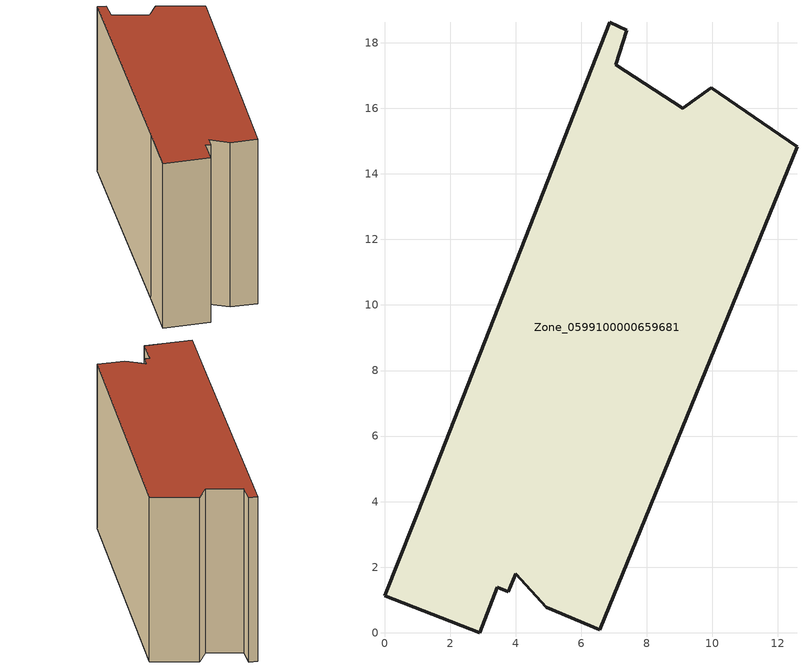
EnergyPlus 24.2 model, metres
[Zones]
Zone_0599100000659681
 floor ground (C_G): 4.93,0.77 4,1.8 3.78,1.25 3.44,1.39 2.9,0 0,1.13 1.31,4.39 6.87,18.62 7.39,18.38 7.05,17.33 9.1,16 9.96,16.62 12.58,14.82 6.57,0.09 z0
 wall outside (C_F): 9.96,16.62 9.1,16 7.05,17.33 7.39,18.38 6.87,18.62 1.31,4.39 0,1.13 2.9,0 3.44,1.39 3.78,1.25 4,1.8 4.93,0.77 6.57,0.09 12.58,14.82 9.96,16.62 z0:12.36
 roof outside (C_R): 4,1.8 4.93,0.77 6.57,0.09 12.58,14.82 9.96,16.62 9.1,16 7.05,17.33 7.39,18.38 6.87,18.62 1.31,4.39 0,1.13 2.9,0 3.44,1.39 3.78,1.25 z12.36
[BUILDING]
Pand.0599100000659681: North Axis=0; Terrain=City; Loads Convergence Tolerance Value=0.04; Temperature Convergence Tolerance Value=0.4; Solar Distribution=FullExterior; Maximum Number of Warmup Days=25; Minimum Number of Warmup Days=1
[Site:Location]
Rotterdam.The.Hague.AP_ZH_NLD Design_Conditions: Latitude=51.96; Longitude=4.45; Time Zone=1; Elevation=-4.5
[SITE:GROUNDTEMPERATURE:BUILDINGSURFACE]
18, 18, 18, 18, 18, 18, 18, 18, 18, 18, 18, 18
[MATERIAL] Thermal Absorptance=0.9; Solar Absorptance=0.7; Visible Absorptance=0.7
Name | Roughness | Thickness | Conductivity | Density | Specific Heat
G.TI.1946 | MediumSmooth | 0.15 | 1 | 540 | 1210
F.TI.1946 | Rough | 0.3 | 0.857143 | 1920 | 840
R.TI.1946 | MediumRough | 0.2 | 0.1 | 1500 | 1000
[CONSTRUCTION]
C_G: G.TI.1946
C_F: F.TI.1946
C_R: R.TI.1946
[ZONE]
Zone_0599100000659681: Type=1; Multiplier=1; Ceiling Height=Autocalculate; Volume=Autocalculate; Floor Area=autocalculate; Part of Total Floor Area=Yes
[ZONEINFILTRATION:DESIGNFLOWRATE]
Infil_Zone_0599100000659681: Zone or ZoneList or Space or SpaceList=Zone_0599100000659681; Schedule=AlwaysOn; Design Flow Rate Calculation Method=Flow/Area; Flow Rate per Floor Area=0.003; Constant Term Coefficient=1; Temperature Term Coefficient=0; Velocity Term Coefficient=0; Velocity Squared Term Coefficient=0
[HVACTEMPLATE:ZONE:IDEALLOADSAIRSYSTEM]
Zone_0599100000659681: Maximum Heating Supply Air Temperature=50; Minimum Cooling Supply Air Temperature=13; Maximum Heating Supply Air Humidity Ratio=0.0156; Minimum Cooling Supply Air Humidity Ratio=0.0077; Heating Limit=NoLimit; Cooling Limit=NoLimit; Dehumidification Control Type=ConstantSensibleHeatRatio; Cooling Sensible Heat Ratio=0.7; Dehumidification Setpoint=60; Humidification Control Type=None; Humidification Setpoint=30; Outdoor Air Method=None; Outdoor Air Flow Rate per Person=0.00944; Outdoor Air Flow Rate per Zone Floor Area=0; Outdoor Air Flow Rate per Zone=0; Demand Controlled Ventilation Type=None; Outdoor Air Economizer Type=NoEconomizer; Heat Recovery Type=None; Sensible Heat Recovery Effectiveness=0.7; Latent Heat Recovery Effectiveness=0.65
[ZONECONTROL:THERMOSTAT]
ThermostatControl_Zone_0599100000659681: Zone or ZoneList=Zone_0599100000659681; Control Type Schedule=DualSetpointControlType; Control 1=Thermostat_Zone_0599100000659681; Temperature Difference Between Cutout And Setpoint=0
[THERMOSTATSETPOINT:DUALSETPOINT]
Thermostat_Zone_0599100000659681: Heating Setpoint Temperature Schedule=HeatingSetpoint_Zone_0599100000659681; Cooling Setpoint Temperature Schedule=CoolingSetpoint_Zone_0599100000659681
[SCHEDULE:COMPACT]
HeatingSetpoint_Zone_0599100000659681: Through: 12/31, For: AllDays, Until: 24:00, 21
CoolingSetpoint_Zone_0599100000659681: Through: 12/31, For: AllDays, Until: 24:00, 24
DualSetpointControlType: Through: 12/31, For: AllDays, Until: 24:00, 4
AlwaysOn: Through: 12/31, For: AllDays, Until: 24:00, 1
